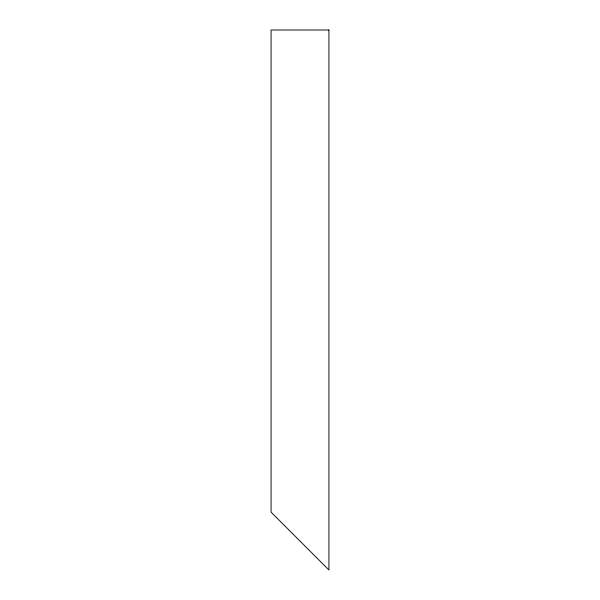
<?xml version="1.0" encoding="UTF-8"?>
<svg xmlns="http://www.w3.org/2000/svg" width="600" height="600" viewBox="0 0 600 600"><rect width="100%" height="100%" fill="white"/><g stroke="black" fill="none" stroke-linecap="round" stroke-linejoin="round"><path stroke-width="0.9" d="M328.928 30L271.072 30L271.072 512.145L328.928 570L328.928 30"/></g></svg>
